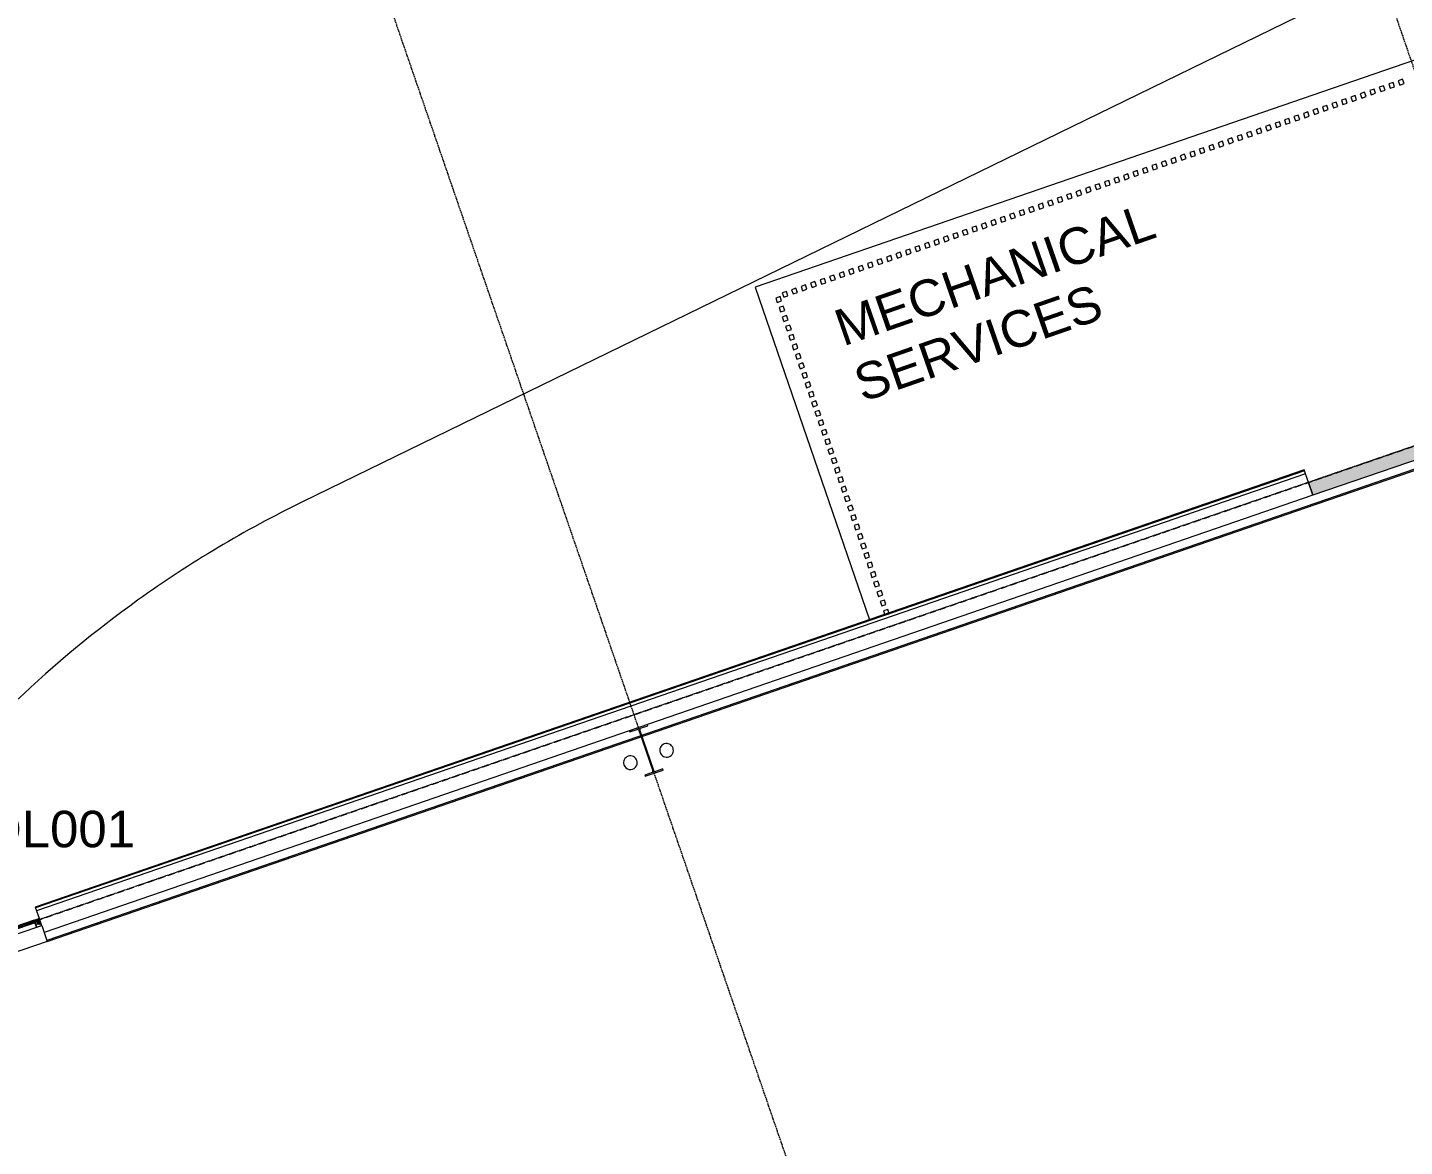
# Model space of a CAD drawing. Header units: millimetres. Extents: x -2612262 to -2065320, y 3717813 to 4283368.
# Drawn here: x -2456795 to -2441685, y 3993716 to 4005988 of the extents above; entities that cross this region are included whole.
import ezdxf

# ---------------------------------------------------------------- set-up
doc = ezdxf.new("R2010")
doc.units = ezdxf.units.MM
for name, pattern in [('Aligning Line', [3.2004, 1.6002, -1.6002]), ('Grid Line', [21, 12, -3, 3, -3]), ('Overhead', [4, 2.5, -1.5])]:
    doc.linetypes.add(name, pattern=pattern)
for name, color, linetype, lineweight in [('A-ANNO-KEYN', 231, 'Continuous', 5), ('A-DETL-GENF', 92, 'Continuous', 5), ('A-FLOR', 192, 'Continuous', 5), ('A-FLOR-OVHD', 1, 'Overhead', 13), ('A-GENM', 13, 'Continuous', 5), ('A-GLAZ-CWMG', 51, 'Continuous', 5), ('A-WALL', 113, 'Continuous', 5), ('A-WALL-FNSH', 113, 'Continuous', 13), ('A-WALL-PATT', 111, 'Continuous', 13), ('G-ANNO-REFR', 1, 'Aligning Line', 5), ('G-ANNO-TEXT', 231, 'Continuous', 5), ('P-SANR-FIXT', 6, 'Continuous', 5), ('S-BEAM', 12, 'Continuous', 5), ('S-GRID', 1, 'Continuous', 5)]:
    doc.layers.add(name, color=color, linetype=linetype, lineweight=lineweight)
doc.styles.add('Arial_3', font='arial.ttf', dxfattribs={"height": 400})
picture_1 = doc.add_image_def('image1.jpg', size_in_pixel=(6528, 5638))
pattern_1 = [(0, (0, 0), (812.8, 203.2), [67.056, -542.544, 67.056, -542.544, -3251.2]), (0, (0, 0), (812.8, 203.2), [-1219.2, 67.056, -1152.144, 67.056, -542.544, -1422.4]), (0, (0, 0), (812.8, 203.2), [-3048, 67.056, -339.344, 67.056, -948.944]), (120, (304.8, 101.6), (-582.376362, 602.305448), [67.056, -542.544, 67.056, -542.544, -3251.2]), (120, (304.8, 101.6), (-582.376362, 602.305448), [-1219.2, 67.056, -1152.144, 67.056, -542.544, -1422.4]), (120, (304.8, 101.6), (-582.376362, 602.305448), [-3048, 67.056, -339.344, 67.056, -948.944]), (240, (406.4, 508), (-230.423638, -805.505448), [67.056, -542.544, 67.056, -542.544, -3251.2]), (240, (406.4, 508), (-230.423638, -805.505448), [-1219.2, 67.056, -1152.144, 67.056, -542.544, -1422.4]), (240, (406.4, 508), (-230.423638, -805.505448), [-3048, 67.056, -339.344, 67.056, -948.944])]

# ---------------------------------------------------------------- blocks, each defined once
blk = doc.blocks.new('Structural Framing 30 - Structural Framing 1-951963-GA - Part A')
at = {"layer": 'S-BEAM', "lineweight": 13}
for p, q in [((-2449991, 3998344), (-2450189, 3998276)), ((-2450189, 3998276), (-2450185, 3998263)), ((-2450185, 3998263), (-2450104, 3998291)), ((-2450086, 3998282), (-2449932, 3997835)), ((-2449923, 3997838), (-2450077, 3998285)), ((-2450068, 3998303), (-2449987, 3998331)), ((-2449987, 3998331), (-2449991, 3998344)), ((-2449940, 3997817), (-2450021, 3997789)), ((-2450017, 3997776), (-2449820, 3997844)), ((-2449824, 3997857), (-2449905, 3997829)), ((-2449820, 3997844), (-2449824, 3997857)), ((-2450021, 3997789), (-2450017, 3997776))]:
    blk.add_line(p, q, dxfattribs=at)
for centre, start, end in [((-2450099, 3998278), 19.0004, 109.0004), ((-2450064, 3998290), 109.0004, 199.0004), ((-2449945, 3997830), 289.0004, 19.0004), ((-2449909, 3997842), 199.0004, 289.0004)]:
    blk.add_arc(centre, 14, start, end, dxfattribs=at)
blk = doc.blocks.new('Rectangular Mullion - 50 x 50mm-1158589-GA - Part A')
at = {"layer": 'A-GLAZ-CWMG'}
for p, q in [((-25, 25), (25, 25)), ((-25, -25), (-25, 25)), ((25, 25), (25, -25)), ((25, -25), (-25, -25))]:
    blk.add_line(p, q, dxfattribs=at)
blk = doc.blocks.new('Rectangular Mullion - 50 x 50mm-V13-GA - Part A')
at = {"layer": 'A-GLAZ-CWMG'}
for p, q in [((-25, 25), (25, 25)), ((-25, -25), (-25, 25)), ((25, 25), (25, -25)), ((25, -25), (-25, -25))]:
    blk.add_line(p, q, dxfattribs=at)
blk = doc.blocks.new('Downpipe - Straight - 01 - 150D-1616291-GA - Part A')
at = {"layer": 'P-SANR-FIXT'}
for start, end in [(0, 180), (360, 180), (180, 0), (180, 360)]:
    blk.add_arc((-40, 100), 75, start, end, dxfattribs=at)
blk = doc.blocks.new('Downpipe - Straight - 01 - 150D-1616292-GA - Part A')
at = {"layer": 'P-SANR-FIXT'}
for start, end in [(360, 180), (0, 180), (180, 360), (180, 0)]:
    blk.add_arc((-40, -100), 75, start, end, dxfattribs=at)
blk = doc.blocks.new('Rectangular Mullion - DPANMF BT2-1105307-GA - Part A')
at = {"layer": 'A-DETL-GENF'}
for p, q in [((-42, 65), (-47, 65)), ((-47, 65), (-47, 11)), ((-47, 11), (-37, 11)), ((-46, 65), (11, 65)), ((13, 67), (-45, 67)), ((-45, 34), (-45, 63)), ((-45, 63), (-42, 63)), ((-45, 12), (-45, 30)), ((-37, 12), (-45, 12)), ((-25, 33), (-44, 33)), ((-44, 31), (-25, 31)), ((-42, 63), (-42, 65)), ((-37, 11), (-37, 12)), ((-2, 41), (-15, 41)), ((-15, 40), (4, 40)), ((4, 24), (-15, 24)), ((-15, 23), (-2, 23)), ((-2, 44), (-2, 41)), ((-2, 23), (-2, 20)), ((-1, 41), (-1, 44)), ((1, 41), (-1, 41)), ((-1, 20), (-1, 23)), ((-1, 23), (1, 23)), ((11, 46), (0, 46)), ((0, 46), (0, 42)), ((0, 22), (0, 14)), ((0, 14), (1, 14)), ((1, 42), (1, 45)), ((1, 45), (11, 45)), ((1, 20), (1, 23)), ((11, 20), (1, 20)), ((1, 14), (1, 19)), ((1, 19), (11, 19)), ((4, 41), (2, 42)), ((2, 22), (4, 24)), ((8, 4), (2, 4)), ((2, 4), (2, 0)), ((3, -1), (3, 2)), ((3, 2), (6, 2)), ((3, 1), (3, -2)), ((4, -2), (4, 1)), ((6, 2), (6, -14)), ((8, -5), (8, 4)), ((11, 65), (11, 46)), ((11, 45), (11, 20)), ((11, 19), (11, -5)), ((13, -7), (13, 67)), ((-46, -6), (-48, 0)), ((-44, -7), (-46, -6)), ((-44, -11), (-46, -11)), ((-46, -11), (-46, -16)), ((-46, -12), (-46, -11)), ((-46, -11), (-43, -11)), ((-46, -16), (2, -16)), ((-44, -1), (-43, -6)), ((-42, -6), (-44, -1)), ((-44, -14), (-44, -11)), ((0, -14), (-44, -14)), ((-43, -11), (-43, -12)), ((0, -12), (0, -14)), ((2, -11), (1, -11)), ((2, -2), (2, -11)), ((2, -16), (2, -12)), ((2, -12), (3, -12)), ((2, -13), (2, -16)), ((2, -16), (8, -16)), ((4, -3), (4, -2)), ((4, -12), (4, -3)), ((6, -14), (4, -14)), ((11, -5), (8, -5)), ((8, -16), (8, -7)), ((8, -7), (13, -7))]:
    blk.add_line(p, q, dxfattribs=at)
for centre, radius, start, end in [((-44, 34), 1, 180, 270), ((-44, 30), 1, 90, 180), ((-25, 34), 1, 270, 350.1209), ((-25, 30), 1, 9.879, 90), ((-15, 32), 9.2, 88.3739, 170.1209), ((-15, 32), 9.2, 189.879, 270), ((-15, 32), 8, 88.2562, 270), ((-1, 44), 0.5, 0, 180), ((-1, 20), 0.5, 180, 0), ((3, 0), 0.834, 180, 303.9612), ((4, 40), 0.3, 270, 60), ((4, 24), 0.3, 300, 90), ((-48, -1), 0.4, 19.6375, 186.4047), ((-10, -1), 39.1, 179.0481, 193.7613), ((-44, -10), 3.39, 193.7613, 216.2723), ((-44, -1), 0.32, 21.9882, 191.4702), ((-44, -6), 0.48, 253.5726, 11.4702), ((-46, 0), 11.6, 282.7142, 356.5551), ((-41, -6), 0.88, 201.9882, 317.4298), ((-82, 37), 59.8, 313.8532, 321.0063), ((-35, -1), 0.4, 353.0736, 139.4168), ((1, -12), 0.7, 90, 180), ((2, -11), 0.5, 270, 0), ((3, -12), 0.5, 270, 0), ((4, -14), 0.5, 180, 270)]:
    blk.add_arc(centre, radius, start, end, dxfattribs=at)
for points, knots in [([(-45, 67), (-45, 67), (-45, 67), (-46, 67), (-46, 67), (-46, 67), (-46, 66), (-46, 66), (-46, 66), (-46, 66), (-46, 65), (-46, 65), (-46, 65), (-46, 65), (-46, 65), (-46, 65), (-46, 65)], [0, 0, 0, 0, 0.0625, 0.125, 0.177083, 0.229167, 0.291667, 0.375, 0.458333, 0.541667, 0.625, 0.708333, 0.770833, 0.84375, 0.916667, 1, 1, 1, 1]), ([(0, 42), (0, 42), (0, 42), (0, 42), (0, 41), (1, 41), (1, 41), (1, 41), (1, 41), (1, 41), (1, 42)], [0, 0, 0, 0, 0.333333, 0.416667, 0.5, 0.583333, 0.666667, 0.75, 0.84375, 1, 1, 1, 1]), ([(1, 23), (1, 23), (1, 23), (1, 23), (1, 23), (1, 23), (1, 23), (0, 23), (0, 22), (0, 22), (0, 22), (0, 22), (0, 22)], [0, 0, 0, 0, 0.083333, 0.1875, 0.291667, 0.375, 0.458333, 0.583333, 0.666667, 0.75, 0.875, 1, 1, 1, 1]), ([(2, 42), (2, 42), (2, 42), (1, 42), (1, 42), (1, 42), (1, 41), (1, 41)], [0, 0, 0, 0, 0.25, 0.5, 0.75, 0.875, 1, 1, 1, 1]), ([(1, 23), (1, 23), (1, 23), (1, 23), (1, 22), (1, 22), (2, 22), (2, 22)], [0, 0, 0, 0, 0.125, 0.25, 0.375, 0.625, 1, 1, 1, 1]), ([(4, 1), (4, 1), (4, 1), (4, 1), (4, 1), (4, 1), (3, 1), (3, 1), (3, 1)], [0, 0, 0, 0, 0.166667, 0.333333, 0.5, 0.666667, 0.791667, 1, 1, 1, 1]), ([(-47, -12), (-47, -12), (-46, -12), (-46, -13), (-46, -12), (-46, -12)], [0, 0, 0, 0, 0.470588, 0.735294, 1, 1, 1, 1]), ([(3, -2), (3, -2), (3, -2), (3, -2), (3, -2), (2, -2), (2, -2), (2, -2), (2, -2), (2, -2)], [0, 0, 0, 0, 0.222222, 0.388889, 0.555556, 0.666667, 0.777778, 0.888889, 1, 1, 1, 1]), ([(4, -14), (4, -14), (4, -14), (4, -13), (4, -13), (3, -13), (3, -13), (3, -13), (3, -13), (3, -13), (3, -13), (2, -12), (2, -12), (2, -13), (2, -13)], [0, 0, 0, 0, 0.0625, 0.125, 0.1875, 0.25, 0.3125, 0.375, 0.5, 0.583333, 0.708333, 0.802083, 0.911458, 1, 1, 1, 1])]:
    blk.add_open_spline(points, degree=3, knots=knots, dxfattribs=at)
blk = doc.blocks.new('Rectangular Mullion - Frame_Framed Facade_Danpal_DPANMF BT2-1262941-GA - Part A')
at = {"layer": 'A-GLAZ-CWMG'}
for p, q in [((-60, 55), (-60, 57)), ((-13, 1), (-60, 1)), ((-13, -24), (-13, 1)), ((-59, -26), (-59, -21)), ((-59, -21), (-57, -21)), ((-57, -21), (-57, -24)), ((-6, -26), (-11, -26)), ((0, -17), (-6, -17)), ((-6, -17), (-6, -26))]:
    blk.add_line(p, q, dxfattribs=at)
blk = doc.blocks.new('MulticellPanel_Polycarbonate_Danpal_1040w - Grey-2878402-GA - Part A')
at = {"layer": 'A-GENM'}
h = blk.add_hatch(dxfattribs=at)
h.set_pattern_fill('FP_52', color=256, style=0, pattern_type=2)
h.set_pattern_definition([(71, (1022071.2, -4578290.6), (-756.41486, 260.45452), []), (161, (1022071.2, -4578290.6), (-260.45452, -756.41486), [])])
h.paths.add_polyline_path([(-307, -14), (-302, -11), (-304, -6), (-307, -4)])
h.paths.add_polyline_path([(-300, -1), (-307, 7), (-307, -2), (-303, -2)])
h.paths.add_polyline_path([(-302, -6), (-302, -2), (-304, -5), (-302, -6)])
h.paths.add_polyline_path([(-298, 0), (300, 2), (306, 8), (304, 16), (-304, 14), (-304, 7), (-300, 2)])
h.paths.add_polyline_path([(301, -1), (307, -1), (305, 5), (302, 1)])
for p, q in [((-307, 13), (-307, 9)), ((-307, 7), (-307, -2)), ((304, 16), (-304, 16)), ((307, 9), (307, 13)), ((307, -2), (307, 7)), ((-307, -4), (-307, -14)), ((-305, -15), (-303, -15)), ((-302, -6), (-300, -1)), ((-302, -11), (-299, -6)), ((-299, -6), (-302, -6)), ((-299, -10), (-302, -11)), ((-301, -14), (-299, -10)), ((-298, 0), (298, 0)), ((302, -6), (299, -6)), ((299, -6), (302, -11)), ((302, -11), (299, -10)), ((300, -1), (302, -6)), ((303, -15), (305, -15)), ((307, -13), (307, -4))]:
    blk.add_line(p, q, dxfattribs=at)
for centre, radius, start, end in [((-304, 13), 3, 90, 180), ((-307, 8), 1.2, 270.0002, 89.9998), ((304, 13), 3, 360, 90), ((307, 8), 1.2, 90.0002, 269.9998), ((-307, -3), 1.2, 270.0002, 89.9998), ((-305, -14), 1.5, 180, 270), ((-303, -14), 1.5, 270, 333.1609), ((-298, -2), 2, 90, 158.7864), ((298, -2), 2, 21.2136, 90), ((303, -14), 1.5, 206.8391, 270), ((305, -14), 1.5, 270, 315), ((307, -3), 1.2, 90.0002, 269.9998)]:
    blk.add_arc(centre, radius, start, end, dxfattribs=at)
blk = doc.blocks.new('Rectangular Mullion - Frame_Framed Facade_Danpal_DPANMF BT1-2878399-GA - Part A')
at = {"layer": 'A-GLAZ-CWMG'}
for p, q in [((-2456723, 3996198), (-2457260, 3996013)), ((-2456678, 3996207), (-2457258, 3996007)), ((-2456715, 3996172), (-2457245, 3995989)), ((-2456667, 3996217), (-2456672, 3996215)), ((-2456665, 3996211), (-2456671, 3996209)), ((-2456697, 3996118), (-2457233, 3995934))]:
    blk.add_line(p, q, dxfattribs=at)

msp = doc.modelspace()

# ---------------------------------------------------------------- hatches: boundary and pattern name
at = {"layer": 'A-WALL-PATT', "lineweight": 5}
h = msp.add_hatch(dxfattribs=at)
h.set_pattern_fill('FP_2', color=256, style=0, pattern_type=2)
h.set_pattern_definition([(50, (0, 0), (1457.47236, -127.5124), [152.4, -1676.4]), (355, (0, 0), (-281.9423, 1528.4541), [121.92, -1341.12]), (100.451, (121.5, -10.6), (1175.54118, 1400.9327), [129.52, -1424.721]), (46.184, (0, 406.4), (2168.6325, -336.3419), [228.6, -2514.6]), (96.636, (180.7, 378.4), (1899.2207, 1979.4208), [194.28, -2137.081]), (351.184, (0, 406.4), (1899.2401, 1979.4025), [182.88, -2011.68]), (21, (203.2, 304.8), (1212.9148, -818.1215), [152.4, -1676.4]), (326, (203.2, 304.8), (494.41695, 1473.50445), [121.92, -1341.12]), (71.451, (304.3, 236.6), (1707.33713, 655.36968), [129.52, -1424.721]), (37.5, (0, 0), (24.709387, 676.44024), [67.056, -1257.808, 67.056, -1294.384, -1346.2]), (37.5, (0, 0), (24.709387, 676.44024), [-2686.304, 67.056, -1279.144]), (7.5, (0, 0), (534.55775, 801.44425), [67.056, -709.168, 67.056, -1227.328, -513.08]), (7.5, (0, 0), (534.55775, 801.44425), [-2070.608, 67.056, -446.024]), (327.5, (-453.14, 0), (1084.727506, -45.831226), [67.056, -440.944, 67.056, -1517.904, -2103.12]), (327.5, (-453.14, 0), (1084.727506, -45.831226), [-2092.96, 67.056, -2036.064]), (317.5, (-656.3, 0), (1185.03465, 203.41354), [67.056, -593.344, 67.056, -985.52, -1493.52]), (317.5, (-656.3, 0), (1185.03465, 203.41354), [-1712.976, 67.056, -1426.464])])
h.paths.add_polyline_path([(-2442689, 4000858.2), (-2434655.7, 4003624.3), (-2434704.5, 4003766.1), (-2442737.8, 4001000)])
h.paths.add_polyline_path([(-2432891.3, 4004231.8), (-2412827.5, 4011140.5), (-2412876.3, 4011282.4), (-2432939.9, 4004373), (-2432897.8, 4004250.6)])
h.paths.add_polyline_path([(-2411063.2, 4011748.1), (-2372629.8, 4024982), (-2372678.7, 4025123.9), (-2406762.5, 4013387.6), (-2406756.5, 4013370.3), (-2408332.2, 4012827.7), (-2408338.2, 4012845), (-2411111.8, 4011889.2), (-2411069.6, 4011766.8)])
h.paths.add_polyline_path([(-2370865.5, 4025589.6), (-2356461.5, 4030549.4), (-2356510.3, 4030691.2), (-2370914.1, 4025730.7), (-2370871.9, 4025608.3)])
h.paths.add_polyline_path([(-2354697.2, 4031156.9), (-2353799.9, 4031465.9), (-2353848.7, 4031607.7), (-2354745.8, 4031298), (-2354703.6, 4031175.6)])
h = msp.add_hatch(dxfattribs=at)
h.set_pattern_fill('FP_1', color=256, style=0, pattern_type=2)
h.set_pattern_definition(pattern_1)
h.paths.add_polyline_path([(-2442655.1, 4000759.8), (-2437658.7, 4002480.3), (-2437662.6, 4002491.6), (-2442659.1, 4000771.2)])
h.paths.add_polyline_path([(-2435014.1, 4003390.9), (-2434622.1, 4003526.7), (-2434625.7, 4003537.3), (-2435017.9, 4003401.7)])
h.paths.add_polyline_path([(-2432857.5, 4004133.5), (-2425048.6, 4006822.4), (-2425052.5, 4006833.7), (-2432860.8, 4004143.2), (-2432858.3, 4004135.8)])
h.paths.add_polyline_path([(-2422401.1, 4007734), (-2412793.9, 4011042.9), (-2412797.5, 4011053.6), (-2422405, 4007745.3), (-2422403.2, 4007739.9)])
h.paths.add_polyline_path([(-2411029.3, 4011649.7), (-2399349.8, 4015671.4), (-2399353.7, 4015682.7), (-2411032.6, 4011659.4), (-2411030.1, 4011652)])
h.paths.add_polyline_path([(-2396702.4, 4016583), (-2372596.2, 4024884.4), (-2372599.9, 4024895), (-2396706.3, 4016594.3), (-2396703.8, 4016587.2)])
h.paths.add_polyline_path([(-2370831.6, 4025491.2), (-2356427.9, 4030451.7), (-2356431.5, 4030462.4), (-2370835, 4025500.9), (-2370832.4, 4025493.5)])
h.paths.add_polyline_path([(-2354663.3, 4031058.5), (-2353995.8, 4031288.7), (-2353998.7, 4031300.1), (-2354666.6, 4031068.2), (-2354664.1, 4031060.9)])
h = msp.add_hatch(dxfattribs=at)
h.set_pattern_fill('FP_1', color=256, style=0, pattern_type=2)
h.set_pattern_definition(pattern_1)
h.paths.add_polyline_path([(-2456580.5, 3995964.8), (-2442655.1, 4000759.8), (-2442659.1, 4000771.2), (-2456584.4, 3995976.2)])

# ---------------------------------------------------------------- linework, layer by layer
at = {"layer": 'A-FLOR'}
for p, q in [((-2416445.3, 4014284), (-2448810.3, 4003139.5)), ((-2436744.4, 4009086.9), (-2453777.6, 4000786.2)), ((-2448810.3, 4003139.5), (-2447554.9, 3999493.6))]:
    msp.add_line(p, q, dxfattribs=at)
msp.add_open_spline([(-2453777.6, 4000786.2), (-2454409.8, 4000478.1), (-2455511.3, 3999821.1), (-2456498.5, 3999004.2), (-2456915.4, 3998607.8)], degree=3, knots=[-1, -1, -1, -1, -0.75, -0.54545455, -0.54545455, -0.54545455, -0.54545455], dxfattribs=at)
at = {"layer": 'A-FLOR-OVHD'}
msp.add_line((-2458270.6, 3995651.5), (-2354074.7, 4031529.9), dxfattribs=at)
msp.add_line((-2458270.6, 3995651.5), (-2354074.7, 4031529.9), dxfattribs=at)
at = {"layer": 'A-WALL', "color": 250, "lineweight": 13}
for p, q in [((-2434704.5, 4003766.1), (-2442737.8, 4001000)), ((-2434655.7, 4003624.3), (-2442689, 4000858.2)), ((-2442784.7, 4001136.1), (-2456710.1, 3996341.1)), ((-2442737.8, 4001000), (-2442784.7, 4001136.1)), ((-2442689, 4000858.2), (-2456614.4, 3996063.2)), ((-2456710.1, 3996341.1), (-2456664.2, 3996207.9)), ((-2456640.1, 3996137.9), (-2456614.4, 3996063.2))]:
    msp.add_line(p, q, dxfattribs=at)
at = {"layer": 'A-WALL'}
for p, q in [((-2437662.6, 4002491.6), (-2442659.1, 4000771.2)), ((-2442781.8, 4001127.6), (-2456707.1, 3996332.6)), ((-2442770.4, 4001094.5), (-2456695.7, 3996299.5)), ((-2442737.8, 4001000), (-2442689, 4000858.2)), ((-2442689, 4000858.2), (-2442737.8, 4001000)), ((-2442659.1, 4000771.2), (-2456584.4, 3995976.2)), ((-2456580.5, 3995964.8), (-2457995.2, 3995477.7))]:
    msp.add_line(p, q, dxfattribs=at)
at = {"layer": 'A-WALL', "color": 7}
msp.add_line((-2456614.4, 3996063.2), (-2456584.4, 3995976.2), dxfattribs=at)
at = {"layer": 'A-WALL-FNSH', "color": 7, "lineweight": 5}
for p, q in [((-2442655.1, 4000759.8), (-2437658.7, 4002480.3)), ((-2456580.5, 3995964.8), (-2442655.1, 4000759.8)), ((-2456584.4, 3995976.2), (-2456580.5, 3995964.8))]:
    msp.add_line(p, q, dxfattribs=at)
at = {"layer": 'S-GRID', "linetype": 'Grid Line'}
for p, q in [((-2339544.7, 4036533), (-2476719.9, 3989298.8)), ((-2424649, 3956368.1), (-2446221.2, 4019016.8)), ((-2434482.4, 3952982.1), (-2456054.6, 4015630.8))]:
    msp.add_line(p, q, dxfattribs=at)

# ---------------------------------------------------------------- block references
at = {"layer": 'A-DETL-GENF', "extrusion": (0, 0, -1), "rotation": 160.9995928797884}
msp.add_blockref('Rectangular Mullion - DPANMF BT2-1105307-GA - Part A', (2456674.5, 3996196.9), dxfattribs=at)
at = {"layer": 'A-GENM', "rotation": 19.00040712021164}
msp.add_blockref('MulticellPanel_Polycarbonate_Danpal_1040w - Grey-2878402-GA - Part A', (-2456961.3, 3996087.5), dxfattribs=at)
at = {"layer": 'A-GLAZ-CWMG', "extrusion": (0, 0, -1)}
for name, p, rotation in [('Rectangular Mullion - 50 x 50mm-V13-GA - Part A', (2441825.8, 4005354.2), 160.9995928798051), ('Rectangular Mullion - 50 x 50mm-V13-GA - Part A', (2441721.8, 4005390), 160.9995928798051), ('Rectangular Mullion - 50 x 50mm-V13-GA - Part A', (2442345.8, 4005175.1), 160.9995928798051), ('Rectangular Mullion - 50 x 50mm-V13-GA - Part A', (2442241.8, 4005210.9), 160.9995928798051), ('Rectangular Mullion - 50 x 50mm-V13-GA - Part A', (2442137.8, 4005246.7), 160.9995928798051), ('Rectangular Mullion - 50 x 50mm-V13-GA - Part A', (2442033.8, 4005282.5), 160.9995928798051), ('Rectangular Mullion - 50 x 50mm-V13-GA - Part A', (2441929.8, 4005318.4), 160.9995928798051), ('Rectangular Mullion - 50 x 50mm-V13-GA - Part A', (2442761.8, 4005031.8), 160.9995928798051), ('Rectangular Mullion - 50 x 50mm-V13-GA - Part A', (2442657.8, 4005067.7), 160.9995928798051), ('Rectangular Mullion - 50 x 50mm-V13-GA - Part A', (2442553.8, 4005103.5), 160.9995928798051), ('Rectangular Mullion - 50 x 50mm-V13-GA - Part A', (2442449.8, 4005139.3), 160.9995928798051), ('Rectangular Mullion - 50 x 50mm-V13-GA - Part A', (2443177.9, 4004888.6), 160.9995928798051), ('Rectangular Mullion - 50 x 50mm-V13-GA - Part A', (2443073.8, 4004924.4), 160.9995928798051), ('Rectangular Mullion - 50 x 50mm-V13-GA - Part A', (2442969.8, 4004960.2), 160.9995928798051), ('Rectangular Mullion - 50 x 50mm-V13-GA - Part A', (2442865.8, 4004996), 160.9995928798051), ('Rectangular Mullion - 50 x 50mm-V13-GA - Part A', (2443593.9, 4004745.3), 160.9995928798051), ('Rectangular Mullion - 50 x 50mm-V13-GA - Part A', (2443489.9, 4004781.2), 160.9995928798051), ('Rectangular Mullion - 50 x 50mm-V13-GA - Part A', (2443385.9, 4004817), 160.9995928798051), ('Rectangular Mullion - 50 x 50mm-V13-GA - Part A', (2443281.9, 4004852.8), 160.9995928798051), ('Rectangular Mullion - 50 x 50mm-V13-GA - Part A', (2444113.9, 4004566.3), 160.9995928798051), ('Rectangular Mullion - 50 x 50mm-V13-GA - Part A', (2444009.9, 4004602.1), 160.9995928798051), ('Rectangular Mullion - 50 x 50mm-V13-GA - Part A', (2443905.9, 4004637.9), 160.9995928798051), ('Rectangular Mullion - 50 x 50mm-V13-GA - Part A', (2443801.9, 4004673.7), 160.9995928798051), ('Rectangular Mullion - 50 x 50mm-V13-GA - Part A', (2443697.9, 4004709.5), 160.9995928798051), ('Rectangular Mullion - 50 x 50mm-V13-GA - Part A', (2444529.9, 4004423), 160.9995928798051), ('Rectangular Mullion - 50 x 50mm-V13-GA - Part A', (2444425.9, 4004458.8), 160.9995928798051), ('Rectangular Mullion - 50 x 50mm-V13-GA - Part A', (2444321.9, 4004494.6), 160.9995928798051), ('Rectangular Mullion - 50 x 50mm-V13-GA - Part A', (2444217.9, 4004530.5), 160.9995928798051), ('Rectangular Mullion - 50 x 50mm-V13-GA - Part A', (2444946, 4004279.8), 160.9995928798051), ('Rectangular Mullion - 50 x 50mm-V13-GA - Part A', (2444842, 4004315.6), 160.9995928798051), ('Rectangular Mullion - 50 x 50mm-V13-GA - Part A', (2444738, 4004351.4), 160.9995928798051), ('Rectangular Mullion - 50 x 50mm-V13-GA - Part A', (2444633.9, 4004387.2), 160.9995928798051), ('Rectangular Mullion - 50 x 50mm-V13-GA - Part A', (2445362, 4004136.5), 160.9995928798051), ('Rectangular Mullion - 50 x 50mm-V13-GA - Part A', (2445258, 4004172.3), 160.9995928798051), ('Rectangular Mullion - 50 x 50mm-V13-GA - Part A', (2445154, 4004208.1), 160.9995928798051), ('Rectangular Mullion - 50 x 50mm-V13-GA - Part A', (2445050, 4004244), 160.9995928798051), ('Rectangular Mullion - 50 x 50mm-V13-GA - Part A', (2445778, 4003993.3), 160.9995928798051), ('Rectangular Mullion - 50 x 50mm-V13-GA - Part A', (2445674, 4004029.1), 160.9995928798051), ('Rectangular Mullion - 50 x 50mm-V13-GA - Part A', (2445570, 4004064.9), 160.9995928798051), ('Rectangular Mullion - 50 x 50mm-V13-GA - Part A', (2445466, 4004100.7), 160.9995928798051), ('Rectangular Mullion - 50 x 50mm-V13-GA - Part A', (2446298.1, 4003814.2), 160.9995928798051), ('Rectangular Mullion - 50 x 50mm-V13-GA - Part A', (2446194.1, 4003850), 160.9995928798051), ('Rectangular Mullion - 50 x 50mm-V13-GA - Part A', (2446090, 4003885.8), 160.9995928798051), ('Rectangular Mullion - 50 x 50mm-V13-GA - Part A', (2445986, 4003921.6), 160.9995928798051), ('Rectangular Mullion - 50 x 50mm-V13-GA - Part A', (2445882, 4003957.5), 160.9995928798051), ('Rectangular Mullion - 50 x 50mm-V13-GA - Part A', (2446714.1, 4003670.9), 160.9995928798051), ('Rectangular Mullion - 50 x 50mm-V13-GA - Part A', (2446610.1, 4003706.8), 160.9995928798051), ('Rectangular Mullion - 50 x 50mm-V13-GA - Part A', (2446506.1, 4003742.6), 160.9995928798051), ('Rectangular Mullion - 50 x 50mm-V13-GA - Part A', (2446402.1, 4003778.4), 160.9995928798051), ('Rectangular Mullion - 50 x 50mm-V13-GA - Part A', (2447130.1, 4003527.7), 160.9995928798051), ('Rectangular Mullion - 50 x 50mm-V13-GA - Part A', (2447026.1, 4003563.5), 160.9995928798051), ('Rectangular Mullion - 50 x 50mm-V13-GA - Part A', (2446922.1, 4003599.3), 160.9995928798051), ('Rectangular Mullion - 50 x 50mm-V13-GA - Part A', (2446818.1, 4003635.1), 160.9995928798051), ('Rectangular Mullion - 50 x 50mm-V13-GA - Part A', (2447546.1, 4003384.4), 160.9995928798051), ('Rectangular Mullion - 50 x 50mm-V13-GA - Part A', (2447442.1, 4003420.3), 160.9995928798051), ('Rectangular Mullion - 50 x 50mm-V13-GA - Part A', (2447338.1, 4003456.1), 160.9995928798051), ('Rectangular Mullion - 50 x 50mm-V13-GA - Part A', (2447234.1, 4003491.9), 160.9995928798051), ('Rectangular Mullion - 50 x 50mm-V13-GA - Part A', (2447962.2, 4003241.2), 160.9995928798051), ('Rectangular Mullion - 50 x 50mm-V13-GA - Part A', (2447858.2, 4003277), 160.9995928798051), ('Rectangular Mullion - 50 x 50mm-V13-GA - Part A', (2447754.2, 4003312.8), 160.9995928798051), ('Rectangular Mullion - 50 x 50mm-V13-GA - Part A', (2447650.1, 4003348.6), 160.9995928798051), ('Rectangular Mullion - 50 x 50mm-V13-GA - Part A', (2448482.2, 4003062.1), 160.9995928798051), ('Rectangular Mullion - 50 x 50mm-V13-GA - Part A', (2448378.2, 4003097.9), 160.9995928798051), ('Rectangular Mullion - 50 x 50mm-V13-GA - Part A', (2448274.2, 4003133.7), 160.9995928798051), ('Rectangular Mullion - 50 x 50mm-V13-GA - Part A', (2448170.2, 4003169.6), 160.9995928798051), ('Rectangular Mullion - 50 x 50mm-V13-GA - Part A', (2448066.2, 4003205.4), 160.9995928798051), ('Rectangular Mullion - 50 x 50mm-V13-GA - Part A', (2448552.8, 4003005.9), 70.99959287979122), ('Rectangular Mullion - 50 x 50mm-V13-GA - Part A', (2448516.9, 4002901.9), 70.99959287979122), ('Rectangular Mullion - 50 x 50mm-V13-GA - Part A', (2448481.1, 4002797.9), 70.99959287979122), ('Rectangular Mullion - 50 x 50mm-V13-GA - Part A', (2448445.3, 4002693.9), 70.99959287979122), ('Rectangular Mullion - 50 x 50mm-V13-GA - Part A', (2448409.5, 4002589.9), 70.99959287979122), ('Rectangular Mullion - 50 x 50mm-V13-GA - Part A', (2448373.7, 4002485.9), 70.99959287979122), ('Rectangular Mullion - 50 x 50mm-V13-GA - Part A', (2448337.9, 4002381.9), 70.99959287979122), ('Rectangular Mullion - 50 x 50mm-V13-GA - Part A', (2448302.1, 4002277.9), 70.99959287979122), ('Rectangular Mullion - 50 x 50mm-V13-GA - Part A', (2448266.2, 4002173.9), 70.99959287979122), ('Rectangular Mullion - 50 x 50mm-V13-GA - Part A', (2448230.4, 4002069.9), 70.99959287979122), ('Rectangular Mullion - 50 x 50mm-V13-GA - Part A', (2448194.6, 4001965.9), 70.99959287979122), ('Rectangular Mullion - 50 x 50mm-V13-GA - Part A', (2448158.8, 4001861.9), 70.99959287979122), ('Rectangular Mullion - 50 x 50mm-V13-GA - Part A', (2448123, 4001757.9), 70.99959287979122), ('Rectangular Mullion - 50 x 50mm-V13-GA - Part A', (2448087.2, 4001653.8), 70.99959287979122), ('Rectangular Mullion - 50 x 50mm-V13-GA - Part A', (2448051.4, 4001549.8), 70.99959287979122), ('Rectangular Mullion - 50 x 50mm-V13-GA - Part A', (2448015.6, 4001445.8), 70.99959287979122), ('Rectangular Mullion - 50 x 50mm-V13-GA - Part A', (2447979.7, 4001341.8), 70.99959287979122), ('Rectangular Mullion - 50 x 50mm-V13-GA - Part A', (2447943.9, 4001237.8), 70.99959287979122), ('Rectangular Mullion - 50 x 50mm-V13-GA - Part A', (2447908.1, 4001133.8), 70.99959287979122), ('Rectangular Mullion - 50 x 50mm-V13-GA - Part A', (2447872.3, 4001029.8), 70.99959287979122), ('Rectangular Mullion - 50 x 50mm-V13-GA - Part A', (2447836.5, 4000925.8), 70.99959287979122), ('Rectangular Mullion - 50 x 50mm-V13-GA - Part A', (2447800.7, 4000821.8), 70.99959287979122), ('Rectangular Mullion - 50 x 50mm-V13-GA - Part A', (2447764.9, 4000717.8), 70.99959287979122), ('Rectangular Mullion - 50 x 50mm-V13-GA - Part A', (2447729, 4000613.8), 70.99959287979122), ('Rectangular Mullion - 50 x 50mm-V13-GA - Part A', (2447693.2, 4000509.8), 70.99959287979122), ('Rectangular Mullion - 50 x 50mm-V13-GA - Part A', (2447657.4, 4000405.8), 70.99959287979122), ('Rectangular Mullion - 50 x 50mm-V13-GA - Part A', (2447621.6, 4000301.8), 70.99959287979122), ('Rectangular Mullion - 50 x 50mm-V13-GA - Part A', (2447585.8, 4000197.8), 70.99959287979122), ('Rectangular Mullion - 50 x 50mm-V13-GA - Part A', (2447550, 4000093.7), 70.99959287979122), ('Rectangular Mullion - 50 x 50mm-V13-GA - Part A', (2447514.2, 3999989.7), 70.99959287979122), ('Rectangular Mullion - 50 x 50mm-V13-GA - Part A', (2447478.4, 3999885.7), 70.99959287979122), ('Rectangular Mullion - 50 x 50mm-V13-GA - Part A', (2447442.5, 3999781.7), 70.99959287979122), ('Rectangular Mullion - 50 x 50mm-V13-GA - Part A', (2447406.7, 3999677.7), 70.99959287979122), ('Rectangular Mullion - 50 x 50mm-1158589-GA - Part A', (2447370.9, 3999573.7), 70.99959287979122), ('Rectangular Mullion - Frame_Framed Facade_Danpal_DPANMF BT2-1262941-GA - Part A', (2456658.6, 3996191.8), 160.9995928797884)]:
    msp.add_blockref(name, p, dxfattribs=dict(at, rotation=rotation))
at = {"layer": 'A-GLAZ-CWMG'}
msp.add_blockref('Rectangular Mullion - Frame_Framed Facade_Danpal_DPANMF BT1-2878399-GA - Part A', (0, 0), dxfattribs=at)
at = {"layer": 'P-SANR-FIXT'}
for name, p, rotation in [('Downpipe - Straight - 01 - 150D-1616291-GA - Part A', (-2449712.5, 3997979.7), 19.00040712024361), ('Downpipe - Straight - 01 - 150D-1616292-GA - Part A', (-2450184.8, 3997817), 199.0004071202827)]:
    msp.add_blockref(name, p, dxfattribs=dict(at, rotation=rotation))
at = {"layer": 'S-BEAM'}
msp.add_blockref('Structural Framing 30 - Structural Framing 1-951963-GA - Part A', (0, 0), dxfattribs=at)

# ---------------------------------------------------------------- texts
at = {"layer": 'A-ANNO-KEYN', "insert": (-2457666.1, 3997397.9), "char_height": 400, "width": 2533.332, "attachment_point": 1, "style": 'Arial_3'}
msp.add_mtext('BOL001', dxfattribs=at)
at = {"layer": 'G-ANNO-TEXT', "color": 7, "char_height": 400, "attachment_point": 1, "rotation": 19.187, "style": 'Arial_3'}
for s, insert, width in [('MECHANICAL ', (-2447976.8, 4002867.7), 4713.922), ('SERVICES', (-2447763.7, 4002255.5), 3511.391)]:
    msp.add_mtext(s, dxfattribs=dict(at, insert=insert, width=width))

# ---------------------------------------------------------------- pictures from other files: only their frames are drawn
at = {"layer": 'G-ANNO-REFR'}
image = msp.add_image(picture_1, insert=(-2382054.9, 4283368.1), size_in_units=(433000, 373966.6), rotation=-122.11743, dxfattribs=at)
image.dxf.flags = 15

doc.saveas('drawing.dxf')
